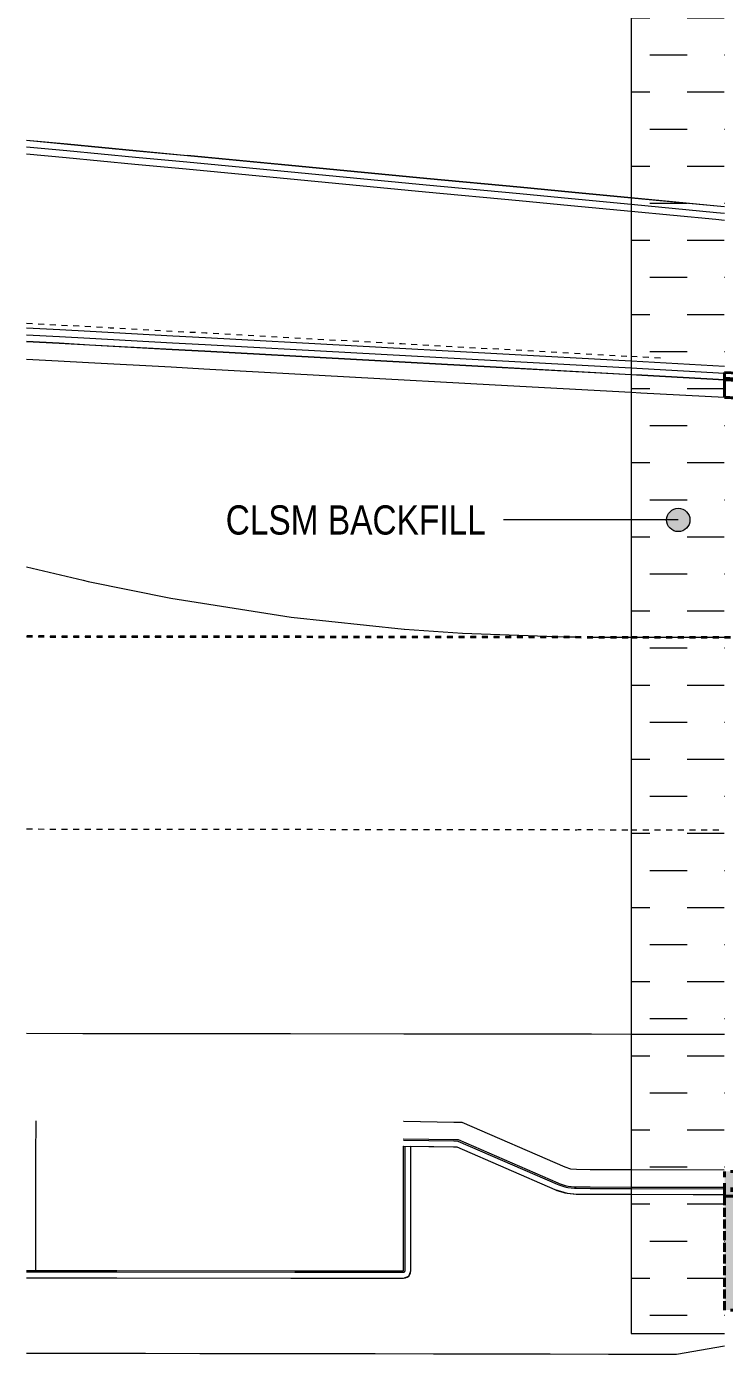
# Model space of a CAD drawing. Header units: metres. Extents: x 567 to 803, y 3 to 1697.
# Drawn here: x 704.82 to 716.77, y 1653.75 to 1676.5 of the extents above; entities that cross this region are included whole.
import ezdxf

# ---------------------------------------------------------------- set-up
doc = ezdxf.new("R2010")
doc.units = ezdxf.units.M
for name, pattern in [('ControlLine', [0.02, 0.0125, -0.0025, 0.0025, -0.0025]), ('IMPORT-FURN-WBeam _LHS_', [0.004, 0, 0, 0.004, 0]), ('IMPORT-LNMK-LaneLine3 _3_', [0.012, 0.003, -0.009]), ('IMPORT-LNMK-LineCont _3_', [0.004, 0.001, -0.003]), ('JacobsDoubleCenter', [0.0255, 0.015, -0.0015, 0.003, -0.0015, 0.003, -0.0015])]:
    doc.linetypes.add(name, pattern=pattern)
for name, color, linetype, lineweight in [('D-BDGE', 7, 'Continuous', 13), ('D-BDGE-FLOOR', 7, 'Continuous', 40), ('D-BDGE-FLOOR-PAT', 7, 'Continuous', 40), ('D-BDGE-LINE', 7, 'Continuous', 9), ('D-ENHA-TEXT', 7, 'Continuous', 9)]:
    doc.layers.add(name, color=color, linetype=linetype, lineweight=lineweight)
doc.styles.add('Arial Narrow_1', font='ARIALN.TTF', dxfattribs={"height": 0.5})

# ---------------------------------------------------------------- blocks, each defined once
blk = doc.blocks.new('T2DPAA-T2D-PWA-RW-M2D-000002_ControlLinesMinor_rvt-4-DRG-2871033 - CONSTRUCTION SEQUENCE STAGE B6')
at = {"layer": 'D-BDGE', "color": 150, "linetype": 'ControlLine', "lineweight": 35, "true_color": 0x0080ff}
for p, q in [((597.318, 1675.829), (597.341, 1675.826)), ((568.408, 1666.053), (578.762, 1666.04)), ((578.762, 1666.04), (580.362, 1666.038)), ((580.362, 1666.038), (589.375, 1666.027)), ((589.375, 1666.027), (590.975, 1666.025)), ((590.975, 1666.025), (597.341, 1666.018))]:
    blk.add_line(p, q, dxfattribs=at)
for start, end in [(87.94356, 90.06282), (87.61589, 87.94356), (85.76961, 87.61589), (85.44126, 85.76961), (84.13687, 85.44126)]:
    blk.add_arc((568.715, 1397.294), 280, start, end, dxfattribs=at)
blk = doc.blocks.new('T2DPAA-T2D-C3S-RW-M2D-100010_dwg-40802999-DRG-2871033 - CONSTRUCTION SEQUENCE STAGE B6')
at = {"color": 8, "linetype": 'IMPORT-FURN-WBeam _LHS_', "lineweight": 18, "true_color": 0x808080}
blk.add_line((251.36, -117.151), (251.866, -117.136), dxfattribs=at)
at = {"color": 8, "lineweight": 18, "true_color": 0x808080}
for p, q in [((251.767, -121.945), (253.358, -121.812)), ((251.097, -122.001), (251.767, -121.945)), ((252.342, -128.72), (253.933, -128.587)), ((252.538, -131.033), (254.129, -130.903)), ((251.402, -131.084), (251.502, -131.107)), ((251.502, -131.107), (251.605, -131.109)), ((252.564, -131.332), (254.155, -131.202)), ((252.566, -131.357), (254.157, -131.227)), ((252.574, -131.456), (254.165, -131.327))]:
    blk.add_line(p, q, dxfattribs=at)
at = {"color": 8, "linetype": 'IMPORT-LNMK-LaneLine3 _3_', "lineweight": 18, "true_color": 0x808080}
blk.add_line((252.046, -125.233), (253.637, -125.1), dxfattribs=at)
at = {"color": 8, "lineweight": 18, "true_color": 0x808080, "flags": 128}
for points in [[(240.726, -114.337), (241.429, -114.344), (242.612, -114.356), (243.496, -114.365), (245.112, -114.381), (247.611, -114.406), (249.224, -114.422), (250.111, -114.431), (251.129, -114.441)], [(240.726, -114.342), (241.429, -114.349), (242.612, -114.361), (243.496, -114.369), (245.111, -114.386), (247.611, -114.411), (249.224, -114.427), (250.111, -114.436), (251.13, -114.446)], [(243.496, -114.364), (247.611, -114.406), (251.129, -114.441)], [(240.735, -114.452), (241.428, -114.459), (242.61, -114.471), (243.495, -114.479), (245.11, -114.496), (247.61, -114.521), (249.223, -114.537), (250.11, -114.546), (251.139, -114.556)], [(240.746, -114.572), (241.426, -114.579), (242.609, -114.591), (243.494, -114.599), (245.109, -114.616), (247.609, -114.641), (249.222, -114.657), (250.109, -114.666), (251.149, -114.676)], [(251.129, -114.441), (252.611, -114.456), (252.734, -114.457)], [(251.129, -114.441), (252.611, -114.456), (252.734, -114.457)], [(251.13, -114.446), (252.611, -114.461), (252.734, -114.462)], [(251.139, -114.556), (252.61, -114.571), (252.744, -114.572)], [(251.149, -114.676), (252.609, -114.691), (252.754, -114.692)], [(240.998, -117.542), (241.569, -117.524), (242.09, -117.509), (243.505, -117.466), (244.068, -117.449), (246.566, -117.375), (249.065, -117.3), (251.366, -117.231)], [(241.008, -117.661), (241.572, -117.644), (242.094, -117.629), (243.508, -117.586), (244.071, -117.569), (246.57, -117.494), (249.069, -117.419), (251.376, -117.35)], [(251.366, -117.231), (251.564, -117.225), (252.965, -117.183)], [(251.376, -117.35), (251.568, -117.345), (252.975, -117.302)], [(241.017, -117.771), (241.576, -117.754), (242.097, -117.739), (243.512, -117.696), (244.075, -117.679), (246.573, -117.604), (249.072, -117.529), (251.386, -117.46)], [(241.018, -117.776), (241.576, -117.759), (242.097, -117.744), (243.512, -117.701), (244.075, -117.684), (246.574, -117.609), (249.072, -117.534), (251.386, -117.465)], [(251.386, -117.46), (251.571, -117.454), (252.985, -117.412)], [(251.386, -117.465), (251.571, -117.459), (252.985, -117.417)], [(241.043, -118.075), (241.585, -118.059), (242.106, -118.044), (243.521, -118.001), (244.084, -117.984), (246.583, -117.909), (249.081, -117.834), (251.412, -117.764)], [(251.412, -117.764), (251.58, -117.759), (253.01, -117.716)], [(241.345, -121.625), (242.331, -121.77), (242.419, -121.782), (243.851, -121.949), (245.933, -122.099), (247.882, -122.14), (247.885, -122.14), (247.885, -122.14), (248.884, -122.125), (250.645, -122.036), (250.742, -122.029), (250.844, -122.021), (250.864, -122.02)], [(242.021, -129.585), (242.979, -129.504), (243.065, -129.497), (244.474, -129.379), (246.528, -129.207), (248.461, -129.045), (248.463, -129.045), (248.464, -129.045), (249.456, -128.962), (251.212, -128.815), (251.31, -128.807), (251.412, -128.798), (251.431, -128.797), (251.664, -128.777), (252.342, -128.72)], [(248.584, -130.54), (248.589, -130.54), (249.445, -130.479), (249.582, -130.469), (251.402, -131.084)], [(248.609, -130.839), (248.614, -130.839), (249.466, -130.778), (249.544, -130.772), (251.306, -131.368), (251.331, -131.375), (251.435, -131.399), (251.46, -131.404), (251.486, -131.406), (251.599, -131.409), (251.625, -131.408), (251.864, -131.389), (252.564, -131.332)], [(248.611, -130.864), (248.616, -130.864), (249.468, -130.803), (249.541, -130.798), (251.298, -131.391), (251.325, -131.399), (251.429, -131.423), (251.457, -131.429), (251.485, -131.431), (251.598, -131.434), (251.627, -131.433), (251.866, -131.414), (252.566, -131.357)], [(242.365, -133.632), (243.903, -133.503), (246.945, -133.249), (247.167, -133.23), (247.934, -133.166), (248.801, -133.094), (248.697, -131.876), (248.684, -131.723), (248.62, -130.964)], [(242.367, -133.657), (243.905, -133.528), (246.948, -133.273), (247.169, -133.255), (247.936, -133.191), (248.803, -133.118), (248.809, -133.117), (248.815, -133.114), (248.82, -133.11), (248.823, -133.104), (248.825, -133.098), (248.826, -133.091), (248.722, -131.874), (248.709, -131.721), (248.645, -130.962)], [(242.375, -133.757), (243.914, -133.628), (246.888, -133.379), (247.177, -133.355), (247.945, -133.29), (248.811, -133.218), (248.896, -133.174), (248.925, -133.083), (248.822, -131.866), (248.809, -131.712), (248.744, -130.955)], [(242.375, -133.757), (243.914, -133.628), (246.956, -133.373), (247.177, -133.355), (247.945, -133.29), (248.811, -133.218), (248.843, -133.211), (248.872, -133.196), (248.896, -133.174), (248.914, -133.147), (248.924, -133.116), (248.925, -133.083), (248.822, -131.866), (248.809, -131.712), (248.744, -130.955)], [(248.619, -130.964), (248.624, -130.963), (249.475, -130.903), (249.529, -130.899), (251.266, -131.486), (251.302, -131.497), (251.406, -131.521), (251.443, -131.528), (251.48, -131.531), (251.596, -131.534), (251.633, -131.533), (251.874, -131.514), (252.574, -131.456)], [(248.744, -130.955), (249.529, -130.899), (251.266, -131.486), (251.48, -131.531), (251.633, -131.533), (252.574, -131.456)], [(242.523, -133.619), (242.482, -133.132), (242.417, -132.355), (242.36, -131.67), (242.309, -131.066)], [(251.605, -131.109), (251.84, -131.09), (252.538, -131.033)], [(252.574, -131.456), (253.634, -131.37), (254.169, -131.326)], [(254.389, -133.912), (253.579, -134.124), (253.417, -134.138), (252.936, -134.178), (252.42, -134.221), (251.424, -134.304), (250.427, -134.387), (249.525, -134.462), (249.513, -134.463), (249.43, -134.47), (248.434, -134.553), (247.437, -134.636), (246.441, -134.719), (245.444, -134.802), (244.515, -134.879), (244.448, -134.885), (244.417, -134.887), (243.451, -134.968), (242.485, -135.048)]]:
    blk.add_lwpolyline(points, dxfattribs=at)
at = {"color": 8, "linetype": 'IMPORT-FURN-WBeam _LHS_', "lineweight": 18, "true_color": 0x808080, "flags": 128}
blk.add_lwpolyline([(240.991, -117.462), (242.422, -117.419), (244.065, -117.369), (247.42, -117.269), (251.36, -117.151)], dxfattribs=at)
at = {"color": 8, "linetype": 'IMPORT-LNMK-LineCont _3_', "lineweight": 18, "true_color": 0x808080, "flags": 128}
blk.add_lwpolyline([(241.445, -122.809), (242.411, -122.728), (242.498, -122.721), (243.906, -122.603), (245.96, -122.431), (247.893, -122.269), (247.896, -122.269), (247.896, -122.269), (248.889, -122.186), (250.645, -122.039), (250.742, -122.031), (250.844, -122.022), (250.864, -122.02)], dxfattribs=at)
at = {"color": 8, "linetype": 'IMPORT-LNMK-LaneLine3 _3_', "lineweight": 18, "true_color": 0x808080, "flags": 128}
blk.add_lwpolyline([(241.725, -126.097), (242.687, -126.017), (242.773, -126.009), (244.182, -125.891), (246.236, -125.719), (248.169, -125.558), (248.171, -125.557), (248.172, -125.557), (249.164, -125.474), (250.92, -125.327), (251.018, -125.319), (251.12, -125.311), (251.139, -125.309), (251.372, -125.289), (252.046, -125.233)], dxfattribs=at)
blk = doc.blocks.new('T2DPAA-T2D-PWC-RW-M2D-100010_RoadDesign_rvt-1-DRG-2871033 - CONSTRUCTION SEQUENCE STAGE B6')
at = {"color": 8, "lineweight": 18, "true_color": 0x808080, "rotation": 355.1443168073812}
blk.add_blockref('T2DPAA-T2D-C3S-RW-M2D-100010_dwg-40802999-DRG-2871033 - CONSTRUCTION SEQUENCE STAGE B6', (338.221, 1808.858), dxfattribs=at)
blk = doc.blocks.new('Floors 3 - Floors 3-5446905-DRG-2871033 - CONSTRUCTION SEQUENCE STAGE B6')
at = {"layer": 'D-BDGE-FLOOR-PAT', "linetype": 'JacobsDoubleCenter', "true_color": 0xe1e1e1}
for points in [[(447.199, 1698.457), (447.033, 1700.401), (438.066, 1699.64), (438.231, 1697.697), (447.198, 1698.457)], [(447.199, 1698.457), (447.199, 1698.457), (447.121, 1699.372)]]:
    blk.add_hatch(color=254, dxfattribs=at).paths.add_polyline_path(points)
at = {"layer": 'D-BDGE-FLOOR', "color": 252, "linetype": 'JacobsDoubleCenter', "true_color": 0x888888}
for p, q in [((438.066, 1699.642), (447.034, 1700.401)), ((447.034, 1700.401), (438.067, 1699.642)), ((447.034, 1700.401), (447.199, 1698.457)), ((447.199, 1698.457), (447.034, 1700.401)), ((447.034, 1700.401), (447.034, 1700.401)), ((438.066, 1699.642), (438.067, 1699.642)), ((438.231, 1697.697), (438.066, 1699.642)), ((438.067, 1699.642), (438.231, 1697.697)), ((447.199, 1698.457), (438.231, 1697.697)), ((447.199, 1698.457), (438.231, 1697.697)), ((447.199, 1698.457), (447.199, 1698.457)), ((438.231, 1697.697), (438.231, 1697.697))]:
    blk.add_line(p, q, dxfattribs=at)
blk = doc.blocks.new('Floors 7 - Floors 7-5450066-DRG-2871033 - CONSTRUCTION SEQUENCE STAGE B6')
at = {"layer": 'D-BDGE-FLOOR-PAT', "linetype": 'JacobsDoubleCenter', "true_color": 0xe1e1e1}
for points in [[(447.023, 1700.526), (446.997, 1700.825), (438.03, 1700.065), (438.056, 1699.766), (447.022, 1700.526)], [(447.025, 1700.501), (447.023, 1700.526), (438.055, 1699.766), (438.058, 1699.741), (446.869, 1700.488)], [(447.033, 1700.401), (447.025, 1700.501), (438.057, 1699.741), (438.066, 1699.642), (446.878, 1700.388)]]:
    blk.add_hatch(color=254, dxfattribs=at).paths.add_polyline_path(points)
at = {"layer": 'D-BDGE-FLOOR', "color": 252, "linetype": 'JacobsDoubleCenter', "true_color": 0x888888}
for p, q in [((446.997, 1700.825), (438.03, 1700.065)), ((446.998, 1700.825), (438.03, 1700.065)), ((446.998, 1700.825), (446.997, 1700.825)), ((446.997, 1700.825), (447.023, 1700.526)), ((447.034, 1700.401), (446.998, 1700.825)), ((447.023, 1700.526), (438.055, 1699.766)), ((447.025, 1700.501), (438.057, 1699.741)), ((438.066, 1699.641), (447.033, 1700.401)), ((447.034, 1700.401), (438.066, 1699.641)), ((447.023, 1700.526), (447.025, 1700.501)), ((447.025, 1700.501), (447.033, 1700.401)), ((447.033, 1700.401), (447.034, 1700.401)), ((438.055, 1699.766), (438.03, 1700.065)), ((438.03, 1700.065), (438.03, 1700.065)), ((438.03, 1700.065), (438.066, 1699.641)), ((438.055, 1699.761), (438.055, 1699.766)), ((438.057, 1699.741), (438.055, 1699.761)), ((438.065, 1699.641), (438.057, 1699.741)), ((438.066, 1699.641), (438.065, 1699.641))]:
    blk.add_line(p, q, dxfattribs=at)
blk = doc.blocks.new('Median Kerb - Median Kerb-6104980-DRG-2871033 - CONSTRUCTION SEQUENCE STAGE B6')
at = {"layer": 'D-BDGE-FLOOR', "color": 252, "true_color": 0x888888}
for p, q in [((436.871, 1713.704), (443.101, 1713.89)), ((443.101, 1713.889), (436.871, 1713.703)), ((443.101, 1713.89), (443.101, 1713.889)), ((443.104, 1713.79), (443.101, 1713.89)), ((443.101, 1713.89), (444.084, 1713.734)), ((443.101, 1713.89), (444.077, 1713.678)), ((443.101, 1713.889), (443.114, 1713.465)), ((443.101, 1713.889), (444.082, 1713.732)), ((436.871, 1713.703), (436.87, 1713.703)), ((436.87, 1713.703), (436.879, 1713.604)), ((436.907, 1713.278), (436.871, 1713.703)), ((436.879, 1713.604), (436.882, 1713.578)), ((443.104, 1713.79), (436.88, 1713.604)), ((443.105, 1713.765), (436.882, 1713.578)), ((443.105, 1713.765), (443.104, 1713.79)), ((443.104, 1713.79), (444.066, 1713.61)), ((443.114, 1713.465), (443.105, 1713.765)), ((444.062, 1713.583), (443.105, 1713.764)), ((444.042, 1713.481), (444.082, 1713.732)), ((444.077, 1713.678), (444.066, 1713.61)), ((444.082, 1713.732), (444.084, 1713.734)), ((444.084, 1713.734), (444.083, 1713.717)), ((436.882, 1713.578), (436.907, 1713.279)), ((443.114, 1713.465), (436.907, 1713.278)), ((443.114, 1713.465), (436.907, 1713.279)), ((444.045, 1713.489), (443.114, 1713.465)), ((443.114, 1713.464), (444.044, 1713.482)), ((444.042, 1713.481), (443.114, 1713.464)), ((443.114, 1713.465), (443.114, 1713.465)), ((444.044, 1713.482), (444.042, 1713.481)), ((444.062, 1713.583), (444.045, 1713.489)), ((436.907, 1713.279), (436.907, 1713.278))]:
    blk.add_line(p, q, dxfattribs=at)
at = {"layer": 'D-BDGE-FLOOR', "color": 252, "true_color": 0x888888, "flags": 128}
for points in [[(443.101, 1713.889), (443.101, 1713.889), (443.101, 1713.89), (443.101, 1713.89)], [(443.101, 1713.89), (443.103, 1713.84), (443.104, 1713.79)], [(443.114, 1713.464), (443.112, 1713.535), (443.11, 1713.606), (443.108, 1713.676), (443.106, 1713.747), (443.104, 1713.818), (443.101, 1713.889)], [(444.066, 1713.61), (444.065, 1713.6), (444.063, 1713.591), (444.062, 1713.583)], [(444.083, 1713.717), (444.082, 1713.714), (444.082, 1713.71), (444.081, 1713.703), (444.08, 1713.696), (444.079, 1713.687), (444.077, 1713.678)], [(443.114, 1713.464), (443.114, 1713.464), (443.114, 1713.464)], [(444.045, 1713.489), (444.045, 1713.486), (444.044, 1713.484), (444.044, 1713.483), (444.044, 1713.482)]]:
    blk.add_lwpolyline(points, dxfattribs=at)
at = {"layer": 'D-BDGE-FLOOR', "color": 252, "true_color": 0x888888}
for points in [[(443.105, 1713.764), (443.105, 1713.768), (443.105, 1713.777), (443.104, 1713.785), (443.104, 1713.79)], [(443.114, 1713.465), (443.113, 1713.515), (443.11, 1713.614), (443.107, 1713.714), (443.105, 1713.764)], [(443.114, 1713.465), (443.114, 1713.465), (443.114, 1713.464), (443.114, 1713.464), (443.114, 1713.464)]]:
    blk.add_open_spline(points, degree=3, dxfattribs=at)

msp = doc.modelspace()

# ---------------------------------------------------------------- hatches: boundary and pattern name
at = {"layer": 'D-BDGE-LINE'}
h = msp.add_hatch(dxfattribs=at)
h.set_pattern_fill('FP_1', color=256, style=0, pattern_type=2)
h.set_pattern_definition([(0, (300.2088, -30.867), (0.635, 0.635), [0.635, -0.635])])
h.paths.add_polyline_path([(726.846, 1653.958), (727.726, 1653.958), (727.726, 1655.008), (727.436, 1656.368), (726.587, 1656.369), (726.589, 1658.369), (727.394, 1658.368), (727.377, 1688.993), (725.777, 1688.997), (725.796, 1655.008), (726.846, 1655.008), (726.846, 1654.093)])
h.paths.add_polyline_path([(716.776, 1654.11), (716.777, 1688.813), (715.177, 1688.965), (715.176, 1654.11), (715.672, 1654.11)])
at = {"layer": 'D-ENHA-TEXT'}
h = msp.add_hatch(color=256, dxfattribs=at)
edge = h.paths.add_edge_path()
edge.add_arc((715.984, 1668.046), 0.2, 0, 360)

# ---------------------------------------------------------------- linework, layer by layer
at = {"layer": 'D-BDGE', "lineweight": 15}
for p, q in [((715.177, 1688.965), (715.176, 1654.11)), ((715.176, 1654.11), (716.776, 1654.11))]:
    msp.add_line(p, q, dxfattribs=at)
at = {"layer": 'D-ENHA-TEXT'}
for p, q in [((713.003, 1668.046), (712.989, 1668.046)), ((715.984, 1668.046), (713.003, 1668.046))]:
    msp.add_line(p, q, dxfattribs=at)
msp.add_circle((715.984, 1668.046), 0.2, dxfattribs=at)

# ---------------------------------------------------------------- block references
at = {"lineweight": 5}
for name in ['T2DPAA-T2D-PWC-RW-M2D-100010_RoadDesign_rvt-1-DRG-2871033 - CONSTRUCTION SEQUENCE STAGE B6', 'T2DPAA-T2D-PWA-RW-M2D-000002_ControlLinesMinor_rvt-4-DRG-2871033 - CONSTRUCTION SEQUENCE STAGE B6']:
    msp.add_blockref(name, (136.415, 0), dxfattribs=at)
at = {"layer": 'D-BDGE-FLOOR', "color": 252, "true_color": 0x888888, "rotation": 355.1443168073812}
msp.add_blockref('Median Kerb - Median Kerb-6104980-DRG-2871033 - CONSTRUCTION SEQUENCE STAGE B6', (136.415, 0), dxfattribs=at)
at = {"layer": 'D-BDGE-FLOOR', "color": 252, "linetype": 'JacobsDoubleCenter', "true_color": 0x888888, "rotation": 355.1443168073812}
for name in ['Floors 7 - Floors 7-5450066-DRG-2871033 - CONSTRUCTION SEQUENCE STAGE B6', 'Floors 3 - Floors 3-5446905-DRG-2871033 - CONSTRUCTION SEQUENCE STAGE B6']:
    msp.add_blockref(name, (136.415, 0), dxfattribs=at)

# ---------------------------------------------------------------- next in the draw order: texts
at = {"layer": 'D-ENHA-TEXT', "insert": (708.231, 1668.296), "char_height": 0.5, "attachment_point": 1, "style": 'Arial Narrow_1', "bg_fill": 3, "box_fill_scale": 1, "bg_fill_color": 256, "bg_fill_true_color": 13158600, "bg_fill_transparency": 0}
msp.add_mtext('CLSM BACKFILL', dxfattribs=at)

doc.saveas('drawing.dxf')
